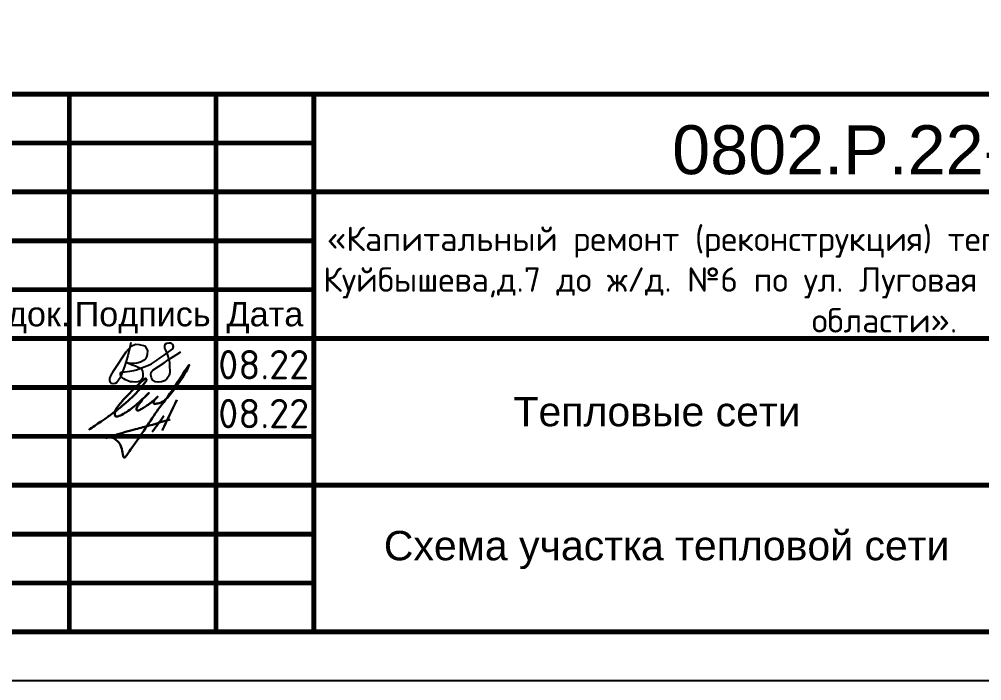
# Model space of a CAD drawing. Header units: metres. Extents: x 1642 to 8476, y 831 to 5441.
# Drawn here: x 1907.3 to 2005.7, y 1924.7 to 1992.3 of the extents above; entities that cross this region are included whole.
import ezdxf
from ezdxf.enums import TextEntityAlignment as Align

# ---------------------------------------------------------------- set-up
doc = ezdxf.new("R2010")
doc.units = ezdxf.units.M
doc.layers.add('Размерный', color=4, linetype='Continuous', lineweight=30)
doc.layers.add('Размеры на чертеже', color=250, linetype='Continuous', lineweight=25)
doc.layers.add('рамка', color=7, linetype='Continuous')
doc.styles.add('-ISOCPEUR-', font='isocpeur.ttf')
doc.styles.get("Standard").update_dxf_attribs({"font": 'arial.ttf'})

# ---------------------------------------------------------------- blocks, each defined once
blk = doc.blocks.new('*U326')
blk.add_lwpolyline([(0, 0), (420, 0), (420, -297), (0, -297)], close=True)
at = {"const_width": 0.5}
blk.add_lwpolyline([(20, -5), (415, -5), (415, -292), (20, -292)], close=True, dxfattribs=at)
for points in [[(230, -292), (230, -237), (415, -237)], [(270, -237), (270, -292)], [(285, -237), (285, -292)], [(295, -237), (295, -292)], [(230, -242), (295, -242)], [(230, -247), (295, -247)], [(295, -247), (415, -247)], [(230, -252), (295, -252)], [(230, -257), (295, -257)], [(230, -262), (415, -262)], [(230, -267), (295, -267)], [(230, -272), (295, -272)], [(230, -277), (295, -277)], [(295, -277), (415, -277)], [(230, -282), (295, -282)], [(230, -287), (295, -287)]]:
    blk.add_lwpolyline(points, dxfattribs=at)
for s, p in [('№док.', (265, -259.5)), ('Подпись', (277.5, -259.5)), ('Дата', (290, -259.5))]:
    blk.add_text(s, height=2.5).set_placement(p, align=Align.MIDDLE_CENTER)
at = {"insert": (353.343, -255.971), "char_height": 2.5, "width": 124.31117, "attachment_point": 5, "style": '-ISOCPEUR-'}
blk.add_mtext('\\pi3.21545;{\\C7;«Капитальный ремонт (реконструкция) тепловых сетей от ТК-8013 по ул. Куйбышева,д.7 до ж/д. №6 по ул. Луговая в ГО г. Рыбинск Ярославской области».}', dxfattribs=at)
blk.add_attdef('РАЗРАБОТАЛ', text='', height=2.5).set_placement((250.501, -264.224), align=Align.MIDDLE_LEFT)
at = {"flags": 8}
for tag, height, p in [('ДАТА', 2.5, (290.074, -264.402)), ('ЛИСТ', 3, (386.388, -271.915)), ('ЛИСТОВ', 3, (403.888, -271.915))]:
    blk.add_attdef(tag, text='', height=height, dxfattribs=at).set_placement(p, align=Align.MIDDLE_CENTER)
blk.add_attdef('ПРОВЕРИЛ', (250.749, -270.729), '', height=2.5)
for tag, p in [('ТЕПЛОВЫЕ_СЕТИ_001', (315.411, -270.975)), ('ИМЯ_ЧЕРТЕЖА_001', (318.543, -284.679))]:
    blk.add_attdef(tag, p, '', height=3, dxfattribs=at)
at = {"style": '-ISOCPEUR-', "flags": 8}
blk.add_attdef('ФОРМАТ', text='', height=3, dxfattribs=at).set_placement((380.972, -294.745), align=Align.MIDDLE_CENTER)
blk = doc.blocks.new('подпись')
at = {"lineweight": 30}
for points in [[(-0.82, -1.225), (-0.208, -0.796), (0.429, -0.361), (0.855, -0.08), (1.32, 0.253), (2.001, 0.772), (2.795, 1.399), (3.272, 1.827), (3.842, 2.359), (4.465, 3.065), (5.012, 3.73), (5.076, 3.95), (5.014, 4.027), (4.906, 4.001), (4.755, 3.878), (4.332, 3.495), (3.4, 2.576), (2.343, 1.429), (1.835, 0.482), (1.869, 0.229), (1.988, 0.161), (2.165, 0.161), (2.413, 0.252), (3.02, 0.603), (3.714, 1.088), (4.343, 1.624), (5.321, 2.549), (4.752, 1.981), (4.266, 1.359), (4.075, 1.049), (4.069, 0.847), (4.111, 0.776), (4.248, 0.776), (4.424, 0.843), (4.779, 1.048), (5.159, 1.3), (5.466, 1.506), (5.722, 1.726), (6.052, 1.989), (6.229, 2.182), (5.944, 1.882), (5.796, 1.625), (5.796, 1.497), (5.891, 1.441), (6.132, 1.461), (6.57, 1.595), (6.902, 1.787), (7.496, 2.393), (8.037, 3.079), (8.605, 3.922), (9.148, 4.763), (9.43, 5.333), (7.998, 3.261), (6.286, 0.884), (3.582, -3.067), (3.054, -3.8), (2.851, -4.052), (2.493, -2.98), (2.121, -2.392), (1.297, -1.963), (1.024, -2.029), (2.914, -1.436), (4.701, -0.96), (7.512, -0.145)], [(8.192, 1.853), (6.683, -1.27)], [(6.859, 0.227), (5.672, -1.426)]]:
    blk.add_spline(points, degree=3, dxfattribs=at)
blk = doc.blocks.new('Подпись Леха')
at = {"layer": 'рамка'}
blk.add_blockref('подпись', (2.696, 0.109), dxfattribs=at)

msp = doc.modelspace()

# ---------------------------------------------------------------- linework, layer by layer
msp.add_lwpolyline([(1918.664, 1959.267), (1918.563, 1958.745), (1918.355, 1957.888), (1918.038, 1956.807), (1917.574, 1955.646), (1917.255, 1955.175), (1917.062, 1955.076), (1916.868, 1955.052), (1916.679, 1955.076), (1916.582, 1955.187), (1916.534, 1955.371), (1916.539, 1955.58), (1916.636, 1955.841), (1916.939, 1956.401), (1918.213, 1958.315), (1918.709, 1958.889), (1919.159, 1959.082), (1919.539, 1959.075), (1920.106, 1958.912), (1920.369, 1958.439), (1920.346, 1958.051), (1920.289, 1957.788), (1920.172, 1957.604), (1919.969, 1957.42), (1919.658, 1957.264), (1919.299, 1957.163), (1918.988, 1957.104), (1918.721, 1957.114), (1918.464, 1957.123), (1918.226, 1957.235), (1918.169, 1957.252), (1918.424, 1957.142), (1918.631, 1957.053), (1918.823, 1956.985), (1919.143, 1956.893), (1919.369, 1956.787), (1919.579, 1956.688), (1919.716, 1956.592), (1919.868, 1956.321), (1919.891, 1956.071), (1919.915, 1955.823), (1919.86, 1955.579), (1919.665, 1955.361), (1919.423, 1955.251), (1919.126, 1955.22), (1918.837, 1955.236), (1918.593, 1955.249), (1918.368, 1955.353), (1918.129, 1955.463), (1917.946, 1955.547), (1917.836, 1955.649), (1917.698, 1955.778), (1917.614, 1955.989), (1917.619, 1956.18), (1917.731, 1956.244), (1918.064, 1956.278), (1918.564, 1956.329), (1918.973, 1956.415), (1919.266, 1956.476), (1919.515, 1956.586), (1919.95, 1956.742), (1920.425, 1956.903), (1920.786, 1957.074), (1920.987, 1957.216), (1921.285, 1957.427), (1921.684, 1957.709), (1922.067, 1957.981), (1922.365, 1958.191), (1922.729, 1958.449), (1922.984, 1958.629), (1923.036, 1958.873), (1922.982, 1959.077), (1922.81, 1959.186), (1922.559, 1959.202), (1922.309, 1959.17), (1922.157, 1959.077), (1922.104, 1958.896), (1922.133, 1958.696), (1922.206, 1958.476), (1922.383, 1958.08), (1922.573, 1957.532), (1922.622, 1957.268), (1922.637, 1956.95), (1922.654, 1956.213), (1922.607, 1955.876), (1922.364, 1955.555), (1922.121, 1955.344), (1921.807, 1955.25), (1921.462, 1955.203), (1921.157, 1955.242), (1920.921, 1955.391), (1920.796, 1955.649), (1920.726, 1955.947), (1920.765, 1956.229), (1920.929, 1956.448), (1922.074, 1957.184), (1922.505, 1957.49), (1923.312, 1958.015), (1923.786, 1958.323)])

# ---------------------------------------------------------------- block references
msp.add_blockref('Подпись Леха', (1912.504, 1951.442))
at = {"layer": 'Размеры на чертеже', "lineweight": 90}
ref = msp.add_blockref('*U326', (1642.383, 2221.672), dxfattribs=at)
ref.add_attrib('ИМЯ_ЧЕРТЕЖА_001', 'Схема участка тепловой сети', (1944.539, 1936.993), dxfattribs={"layer": '0', "height": 3, "flags": 8})
ref.add_attrib('ТЕПЛОВЫЕ_СЕТИ_001', 'Тепловые сети', (1957.794, 1950.697), dxfattribs={"layer": '0', "height": 3, "flags": 8})

# ---------------------------------------------------------------- texts
at = {"insert": (1974.017, 1981.481), "char_height": 5, "width": 38.55785, "attachment_point": 1}
msp.add_mtext('0802.Р.22-ТС.3', dxfattribs=at)
at = {"layer": 'Размерный', "color": 0, "style": '-ISOCPEUR-'}
for p in [(1927.604, 1955.495), (1927.604, 1950.495)]:
    msp.add_text('08.22', height=3, dxfattribs=at).set_placement(p)

doc.saveas('drawing.dxf')
